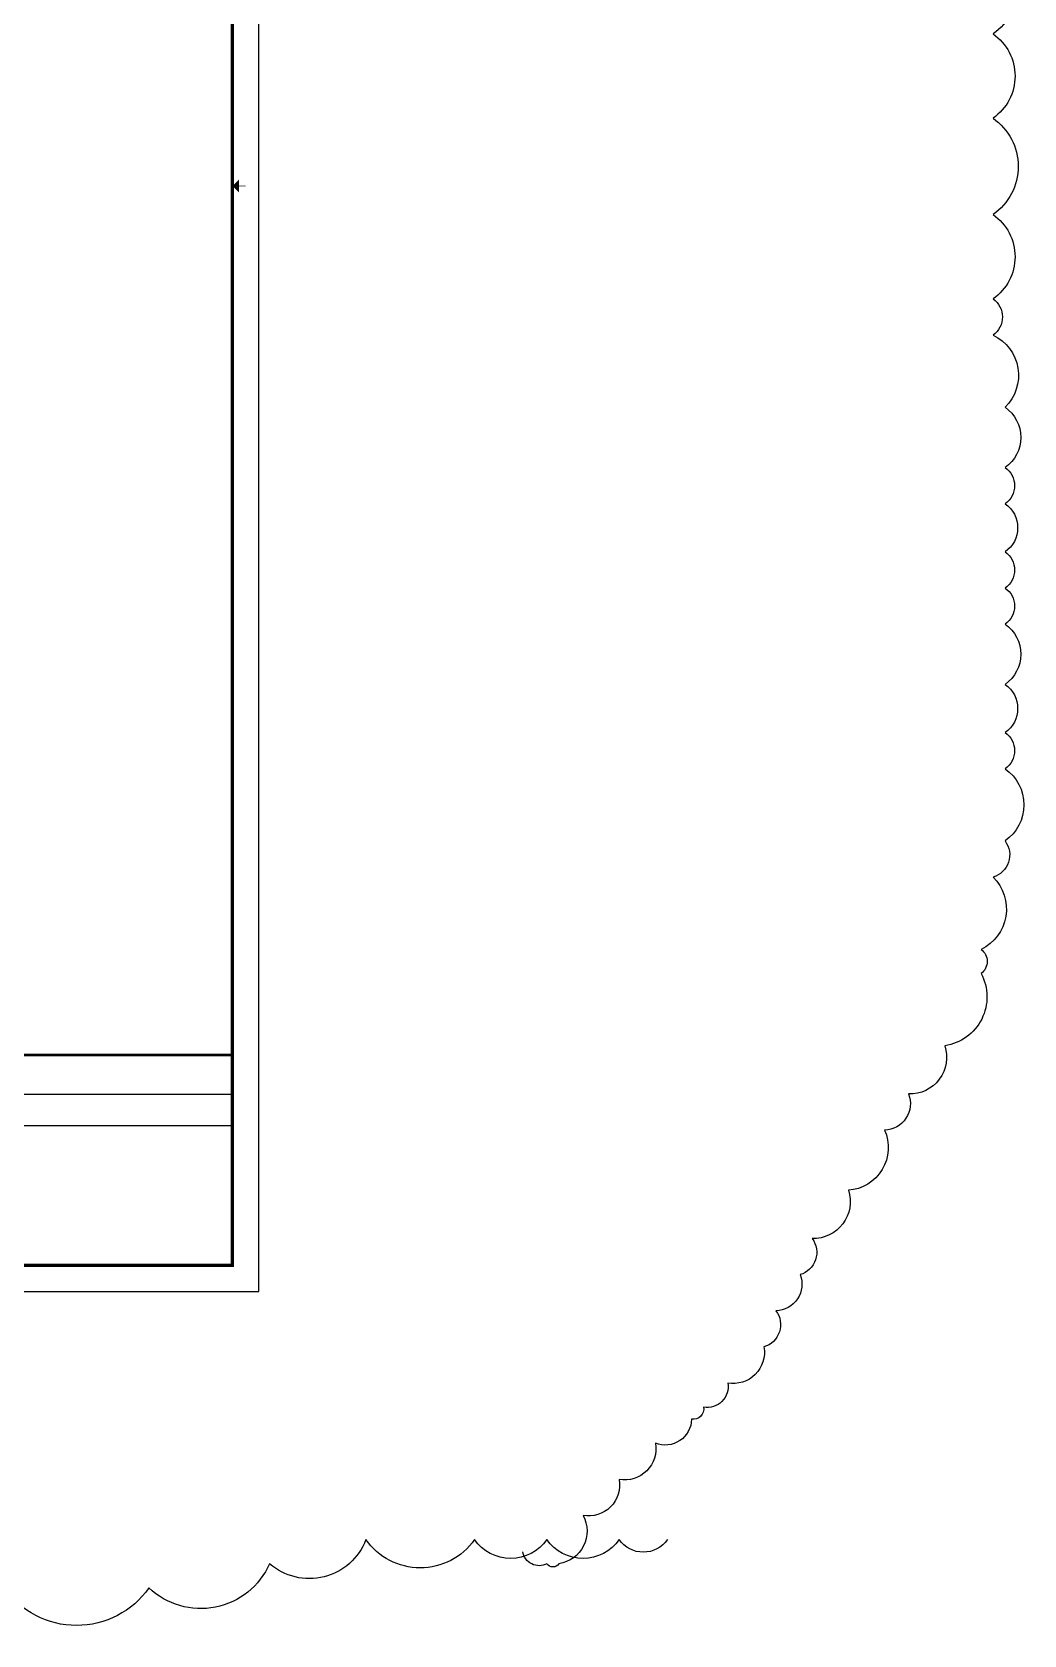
# Model space of a CAD drawing. Extents: x -345393 to -54719, y 203828 to 476815.
# Drawn here: x -73578 to -54719, y 207293 to 237775 of the extents above; entities that cross this region are included whole.
import ezdxf

# ---------------------------------------------------------------- set-up
doc = ezdxf.new("R2010")
doc.units = 0
doc.header["$LTSCALE"] = 1000
doc.header["$MEASUREMENT"] = 0
doc.layers.get('0').update_dxf_attribs({"color": 252, "linetype": 'CONTINUOUS'})
doc.layers.add('图框', color=252, linetype='CONTINUOUS')
doc.layers.add('暖通-公共-修改', color=1, linetype='CONTINUOUS')

msp = doc.modelspace()

# ---------------------------------------------------------------- linework, layer by layer
for p, q in [((-69769.07397, 217572.36281), (-78419.07386, 217572.36281)), ((-69769.07397, 216972.36281), (-78419.07386, 216972.36281))]:
    msp.add_line(p, q)
at = {"const_width": 50}
msp.add_lwpolyline([(-69769.07397, 218322.36281), (-98469.07386, 218322.36281)], dxfattribs=at)
at = {"layer": '图框'}
for p, q in [((-69269.07397, 213822.36281), (-69269.07397, 255872.36281)), ((-98969.07397, 213822.36281), (-69269.07397, 213822.36281))]:
    msp.add_line(p, q, dxfattribs=at)
at = {"layer": '图框', "const_width": 60}
msp.add_lwpolyline([(-69769.07397, 214322.36281), (-69769.07397, 254622.36281), (-98469.07397, 254622.36281), (-98469.07397, 214322.36281)], close=True, dxfattribs=at)
at = {"layer": '图框', "const_width": 15}
msp.add_lwpolyline([(-69644.07397, 234847.36281), (-69519.07397, 234847.36281)], dxfattribs=at)
at = {"layer": '图框'}
msp.add_solid([(-69644.07397, 234972.36281), (-69644.07397, 234722.36281), (-69769.07397, 234847.36281)], dxfattribs=at)
at = {"layer": '暖通-公共-修改'}
for points in [[(-55305.7774, 239573.05367, -0.52056705), (-55305.7774, 237740.3878, -0.52056705), (-55305.7774, 236136.80451, -0.52056705), (-55305.7774, 234304.13864, -0.52056705), (-55305.7774, 232700.55534, -0.52056705), (-55305.7774, 232013.30564, -0.52056705), (-55076.48654, 230638.80624, -0.52056705), (-55076.48654, 229493.39007, -0.52056705), (-55076.48654, 228806.14037, -0.52056705), (-55076.48654, 227889.80678, -0.52056705), (-55076.48654, 227202.55707, -0.52056705), (-55076.48654, 226515.30737, -0.52056705), (-55076.48654, 225369.8912, -0.52056705), (-55076.48654, 224453.55827, -0.52056705), (-55076.48654, 223766.30791, -0.52056705), (-55076.48654, 222391.80851, -0.52056705), (-55305.7774, 221704.55881, -0.52056705), (-55535.06826, 220330.0594, -0.52056705), (-55535.06826, 219871.89293, -0.52056705), (-56222.94182, 218497.39287, -0.52056705), (-56910.81439, 217581.05994, -0.52056705), (-57369.39611, 216893.81024, -0.52056705), (-58057.26868, 215748.39407, -0.52056705), (-58745.14224, 214832.06047, -0.52056705), (-58974.4331, 214144.81077, -0.52056705), (-59433.01481, 213457.56107, -0.52056705), (-59662.30567, 212770.31137, -0.52056705), (-60350.17825, 212083.06167, -0.52056705), (-60808.76095, 211624.8952, -0.52056705), (-61038.05181, 211395.81197, -0.52056705), (-61725.92438, 210937.6455, -0.52056705), (-62413.79695, 210250.39514, -0.52056705), (-63101.67051, 209563.14544, -0.52056705), (-63560.25223, 208646.8125, -0.52056705), (-63789.54309, 208646.8125, -0.52056705), (-64248.1248, 208875.89574, -0.52056705), (-64248.1248, 208875.89574)], [(-61496.63352, 209104.97897, -0.52056705), (-62413.79695, 209104.97897, -0.52056705), (-63789.54309, 209104.97897, -0.52056705), (-65165.28922, 209104.97897, -0.52056705), (-67228.90793, 209104.97897, -0.52056705), (-69063.23479, 208646.8125, -0.52056705), (-71356.14436, 208188.64604, -0.52056705), (-74107.63663, 208188.64604, -0.52056705), (-76629.83705, 208188.64604, -0.52056705), (-79610.61919, 208188.64604, -0.52056705), (-82820.69219, 208188.64604, -0.52056705), (-85801.47531, 208188.64604, -0.52056705), (-88552.9666, 208188.64604, -0.52056705), (-91304.45788, 208188.64604, -0.52056705), (-93826.6583, 208188.64604, -0.52056705), (-96578.15057, 208188.64604, -0.52056705), (-98871.06014, 208188.64604, -0.52056705), (-101622.55142, 208188.64604, -0.52056705), (-105061.91527, 208188.64604, -0.52056705)]]:
    msp.add_lwpolyline(points, format="xyb", dxfattribs=at)

doc.saveas('drawing.dxf')
